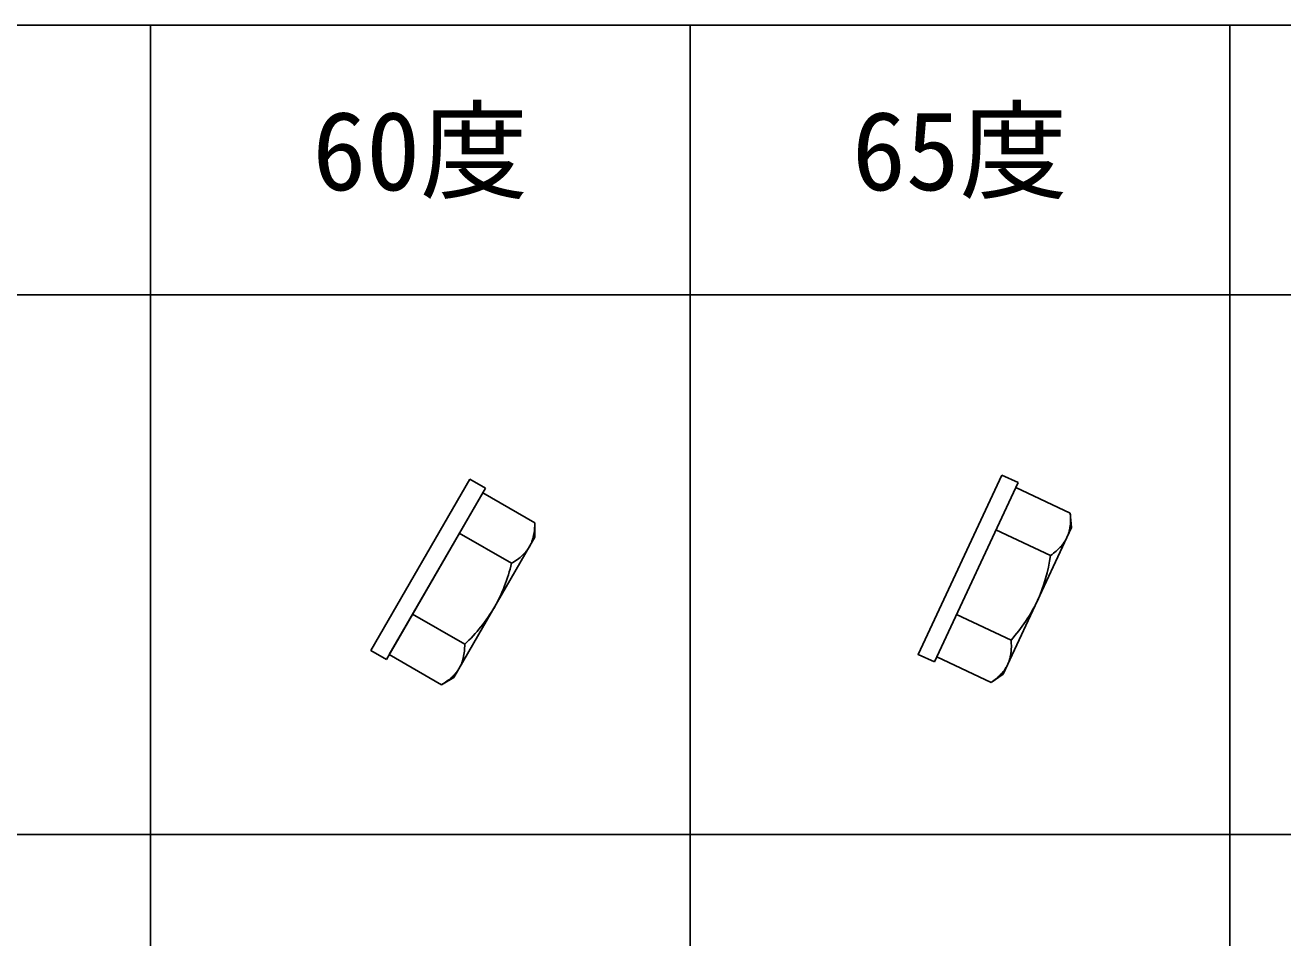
# Model space of a CAD drawing. Units: millimetres, scale not verified. Extents: x -1170 to 1170, y -780 to 835.
# Drawn here: x 302.1 to 581.8, y 577 to 780 of the extents above; entities that cross this region are included whole.
import ezdxf
from ezdxf.enums import TextEntityAlignment as Align

# ---------------------------------------------------------------- set-up
doc = ezdxf.new("R2010")
doc.units = ezdxf.units.MM
doc.header["$LTSCALE"] = 6
doc.layers.add('0-0_0', color=3, linetype='Continuous')
doc.layers.add('F-0', color=4, linetype='Continuous')
doc.styles.add('ＭＳ ゴシック', font='')
doc.styles.get('ＭＳ ゴシック').set_extended_font_data('MS Gothic')

msp = doc.modelspace()

# ---------------------------------------------------------------- linework, layer by layer
at = {"layer": '0-0_0'}
for p, q in [((519.298, 679.939), (522.923, 678.248)), ((382.464, 638.947), (404.464, 677.053)), ((401, 679.053), (404.464, 677.053)), ((504.328, 638.371), (522.923, 678.248)), ((504.842, 639.473), (522.409, 677.146)), ((522.409, 677.146), (534.546, 671.487)), ((383.072, 640.001), (403.856, 675.999)), ((403.856, 675.999), (415.454, 669.303)), ((534.546, 671.487), (534.827, 668.284)), ((415.454, 669.303), (415.454, 666.088)), ((397.454, 634.912), (415.454, 666.088)), ((398.66, 667), (410.258, 660.304)), ((518.017, 667.728), (530.154, 662.068)), ((519.613, 635.657), (534.827, 668.284)), ((388.268, 649), (399.866, 642.304)), ((509.233, 648.891), (521.371, 643.231)), ((383.072, 640.001), (394.67, 633.305)), ((504.842, 639.473), (516.979, 633.813)), ((516.979, 633.813), (519.613, 635.657)), ((394.67, 633.305), (397.454, 634.912))]:
    msp.add_line(p, q, dxfattribs=at)
for points in [[(504.328, 638.371), (500.702, 640.061), (519.298, 679.939)], [(382.464, 638.947), (379, 640.947), (401, 679.053)], [(534.589, 669.348), (534.603, 669.697), (534.611, 670.049), (534.607, 670.406), (534.595, 670.762), (534.576, 671.124), (534.546, 671.487)], [(415.31, 667.17), (415.355, 667.516), (415.393, 667.865), (415.42, 668.221), (415.439, 668.578), (415.452, 668.94), (415.454, 669.303)], [(530.154, 662.068), (530.476, 662.298), (530.788, 662.532), (531.092, 662.772), (531.386, 663.019), (531.669, 663.273), (531.944, 663.531), (532.206, 663.795), (532.333, 663.93), (532.457, 664.066), (532.66, 664.305), (532.854, 664.545), (532.948, 664.667), (533.039, 664.79), (533.126, 664.915), (533.214, 665.042), (533.377, 665.297), (533.455, 665.428), (533.53, 665.559), (533.605, 665.691), (533.674, 665.825), (533.742, 665.961), (533.808, 666.098), (533.876, 666.249), (533.942, 666.401), (534.003, 666.554), (534.062, 666.71), (534.117, 666.865), (534.17, 667.021), (534.219, 667.179), (534.265, 667.339), (534.307, 667.5), (534.347, 667.662), (534.384, 667.826), (534.418, 667.989), (534.449, 668.155), (534.477, 668.323), (534.525, 668.663), (534.562, 669.003), (534.589, 669.348)], [(410.258, 660.304), (410.598, 660.505), (410.929, 660.711), (411.253, 660.923), (411.567, 661.144), (411.872, 661.372), (412.168, 661.605), (412.453, 661.845), (412.591, 661.968), (412.726, 662.094), (412.949, 662.313), (413.163, 662.536), (413.268, 662.649), (413.369, 662.764), (413.466, 662.881), (413.565, 662.999), (413.749, 663.239), (413.839, 663.363), (413.925, 663.487), (414.011, 663.612), (414.091, 663.739), (414.171, 663.869), (414.248, 664), (414.33, 664.144), (414.409, 664.29), (414.483, 664.437), (414.555, 664.587), (414.623, 664.737), (414.69, 664.888), (414.753, 665.041), (414.812, 665.196), (414.868, 665.353), (414.923, 665.511), (414.973, 665.671), (415.021, 665.83), (415.067, 665.993), (415.109, 666.158), (415.187, 666.493), (415.253, 666.828), (415.31, 667.17)], [(399.694, 639.999), (399.748, 640.372), (399.793, 640.75), (399.827, 641.133), (399.849, 641.519), (399.862, 641.909), (399.866, 642.304)], [(516.979, 633.813), (517.275, 634.023), (517.565, 634.242), (517.846, 634.461), (518.122, 634.688), (518.386, 634.92), (518.644, 635.155), (518.891, 635.397), (519.128, 635.644), (519.357, 635.899), (519.468, 636.029), (519.576, 636.159), (519.679, 636.29), (519.781, 636.424), (519.879, 636.559), (519.975, 636.695), (520.068, 636.832), (520.157, 636.972), (520.243, 637.113), (520.327, 637.255), (520.408, 637.4), (520.486, 637.544), (520.56, 637.693), (520.632, 637.843), (520.694, 637.981), (520.755, 638.121), (520.813, 638.259), (520.866, 638.402), (520.919, 638.543), (520.969, 638.688), (521.059, 638.976), (521.1, 639.125), (521.14, 639.272), (521.176, 639.421), (521.209, 639.571), (521.268, 639.874), (521.32, 640.183), (521.345, 640.366), (521.367, 640.55), (521.401, 640.92)], [(521.401, 640.92), (521.422, 641.297), (521.434, 641.677), (521.434, 642.061), (521.422, 642.448), (521.401, 642.838), (521.371, 643.231)], [(394.67, 633.305), (394.984, 633.488), (395.291, 633.68), (395.59, 633.875), (395.885, 634.077), (396.169, 634.284), (396.446, 634.496), (396.713, 634.716), (396.971, 634.941), (397.221, 635.176), (397.343, 635.295), (397.461, 635.416), (397.575, 635.537), (397.689, 635.661), (397.798, 635.787), (397.906, 635.914), (398.011, 636.043), (398.112, 636.174), (398.209, 636.307), (398.305, 636.441), (398.399, 636.579), (398.489, 636.716), (398.576, 636.858), (398.66, 637), (398.735, 637.133), (398.807, 637.267), (398.877, 637.4), (398.943, 637.537), (399.007, 637.673), (399.069, 637.813), (399.185, 638.093), (399.238, 638.237), (399.291, 638.38), (399.34, 638.525), (399.385, 638.672), (399.471, 638.969), (399.55, 639.272), (399.591, 639.452), (399.629, 639.633), (399.694, 639.999)]]:
    msp.add_lwpolyline(points, dxfattribs=at)
for centre, start, end in [((374.147, 668.674), 330.639, 346.949), ((493.452, 667.26), 335.639, 351.949), ((493.802, 668.01), 318.051, 334.361), ((374.561, 669.392), 313.051, 329.361)]:
    msp.add_arc(centre, 37.068, start, end, dxfattribs=at)
at = {"layer": 'F-0'}
for p, q in [((330, 780), (330, -780)), ((450, 780), (450, -780)), ((570, 780), (570, -780)), ((-1110, 600), (1170, 600))]:
    msp.add_line(p, q, dxfattribs=at)
at = {"layer": 'F-0', "color": 6}
msp.add_line((-1170, 720), (1170, 720), dxfattribs=at)
msp.add_lwpolyline([(-1170, 780), (1170, 780), (1170, -780)], dxfattribs=at)

# ---------------------------------------------------------------- texts
at = {"layer": 'F-0', "color": 7, "style": 'ＭＳ ゴシック'}
for s, p in [('60度', (366, 738)), ('65度', (486, 738))]:
    msp.add_text(s, height=17.6, dxfattribs=at).set_placement(p, align=Align.BOTTOM_LEFT)

doc.saveas('drawing.dxf')
